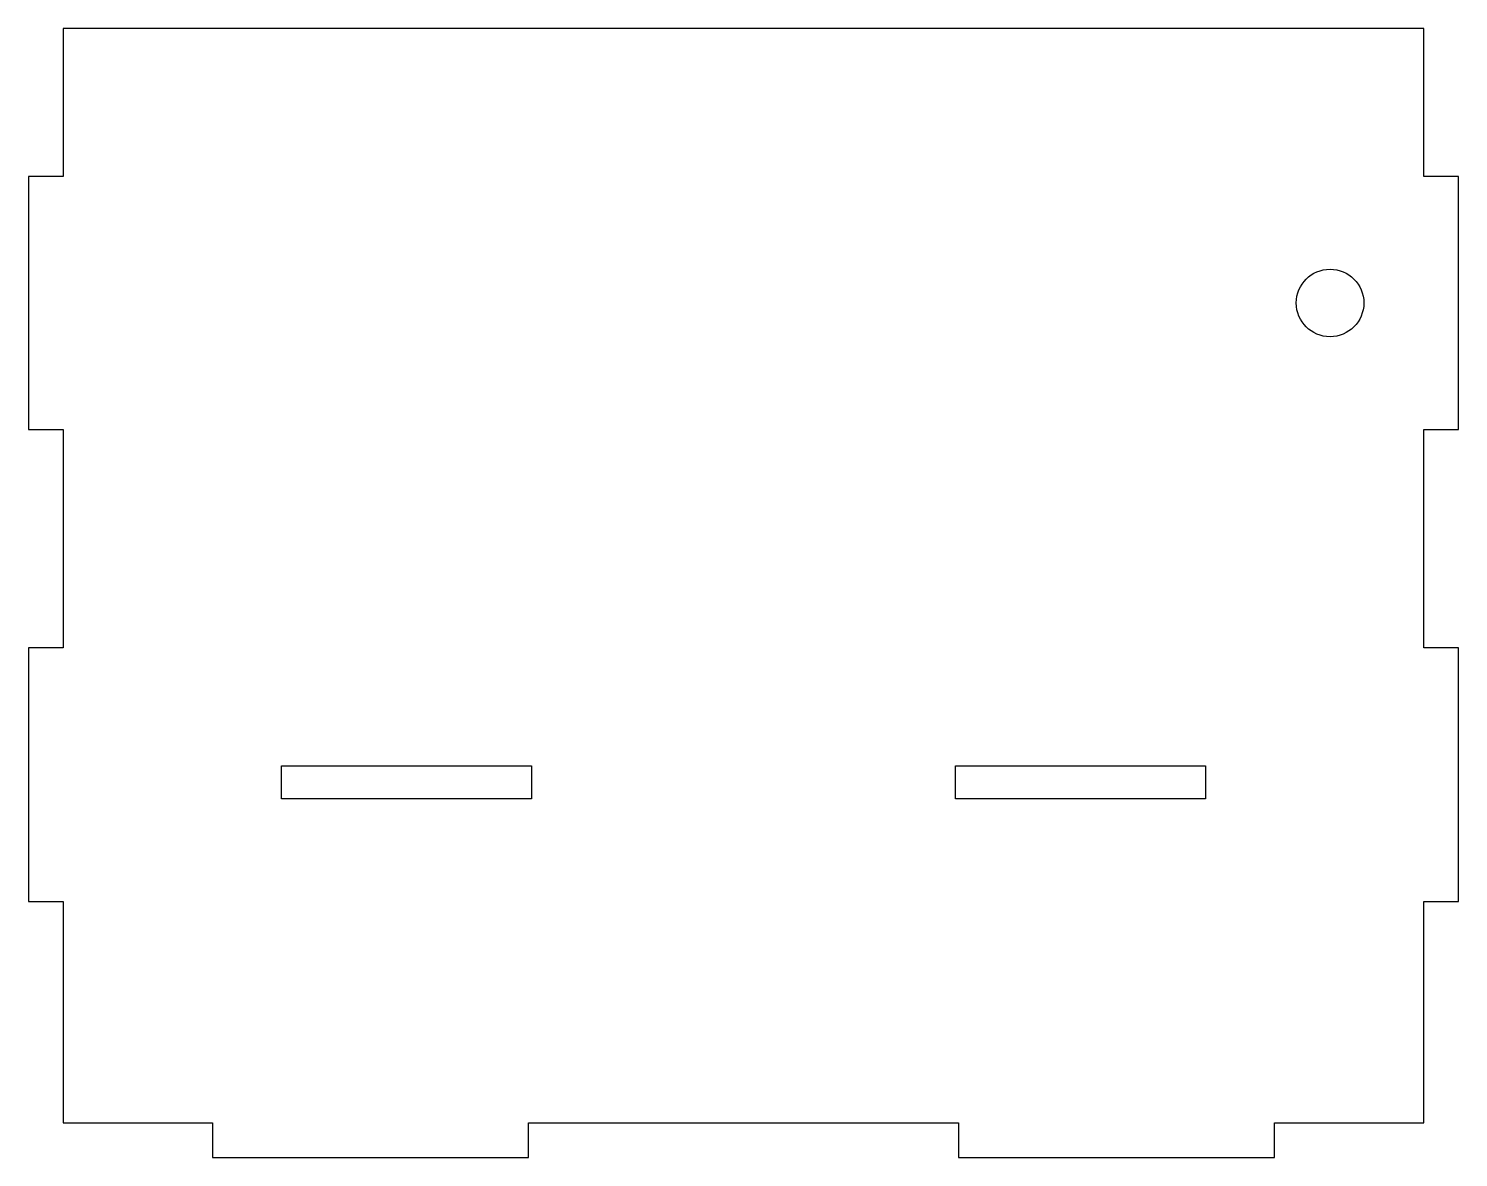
# Model space of a CAD drawing. Header units: millimetres. Extents: x -22.8 to 22.8, y -18 to 18.
import ezdxf

# ---------------------------------------------------------------- set-up
doc = ezdxf.new("R2010")
doc.units = ezdxf.units.MM
doc.layers.add('CUTOUTS', color=1, linetype='CONTINUOUS')
doc.layers.add('PERIMETER', color=5, linetype='CONTINUOUS')

msp = doc.modelspace()

# ---------------------------------------------------------------- linework, layer by layer
at = {"layer": 'CUTOUTS'}
for p, q in [((-14.702, -6.555), (-14.702, -5.505)), ((-14.702, -5.505), (-6.752, -5.505)), ((-6.752, -5.505), (-6.752, -6.555)), ((6.752, -6.555), (6.752, -5.505)), ((6.752, -5.505), (14.702, -5.505)), ((14.702, -5.505), (14.702, -6.555)), ((-6.752, -6.555), (-14.702, -6.555)), ((14.702, -6.555), (6.752, -6.555))]:
    msp.add_line(p, q, dxfattribs=at)
msp.add_circle((18.668, 9.234), 1.075, dxfattribs=at)
at = {"layer": 'PERIMETER'}
for p, q in [((-21.652, 17.968), (-21.652, 13.259)), ((21.652, 17.968), (-21.652, 17.968)), ((21.652, 13.259), (21.652, 17.968)), ((-21.652, 13.259), (-22.752, 13.259)), ((-22.752, 13.259), (-22.752, 5.209)), ((22.752, 13.259), (21.652, 13.259)), ((22.752, 5.209), (22.752, 13.259)), ((-22.752, 5.209), (-21.652, 5.209)), ((-21.652, 5.209), (-21.652, -1.741)), ((21.652, -1.741), (21.652, 5.209)), ((21.652, 5.209), (22.752, 5.209)), ((-21.652, -1.741), (-22.752, -1.741)), ((-22.752, -1.741), (-22.752, -9.82)), ((22.752, -1.741), (21.652, -1.741)), ((22.752, -9.82), (22.752, -1.741)), ((-22.752, -9.82), (-21.652, -9.82)), ((-21.652, -9.82), (-21.652, -16.868)), ((21.652, -16.868), (21.652, -9.82)), ((21.652, -9.82), (22.752, -9.82)), ((-21.652, -16.868), (-16.897, -16.868)), ((-16.897, -16.868), (-16.897, -17.968)), ((-6.847, -17.968), (-6.847, -16.868)), ((-6.847, -16.868), (6.847, -16.868)), ((6.847, -16.868), (6.847, -17.968)), ((16.897, -17.968), (16.897, -16.868)), ((16.897, -16.868), (21.652, -16.868)), ((-16.897, -17.968), (-6.847, -17.968)), ((6.847, -17.968), (16.897, -17.968))]:
    msp.add_line(p, q, dxfattribs=at)

doc.saveas('drawing.dxf')
